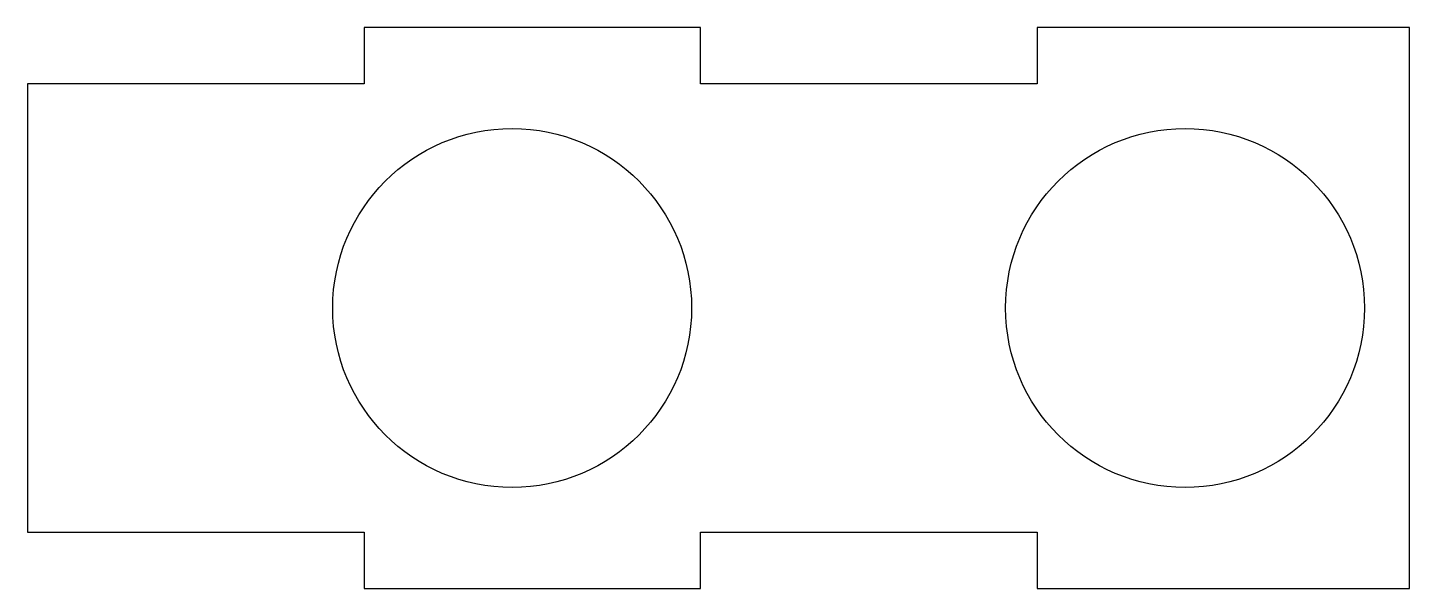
# Model space of a CAD drawing. Extents: x -6.1 to 55.5, y -12.5 to 12.5.
import ezdxf

# ---------------------------------------------------------------- set-up
doc = ezdxf.new("R2010")
doc.units = 0
doc.layers.get('0').update_dxf_attribs({"linetype": 'continuous'})

# ---------------------------------------------------------------- blocks, each defined once
blk = doc.blocks.new('SHAPE2DVIEW003')
at = {"color": 0}
for p, q in [((23.9, 12.5), (8.9, 12.5)), ((8.9, 12.5), (8.9, 10)), ((23.9, 10), (23.9, 12.5)), ((55.5, 12.5), (38.9, 12.5)), ((38.9, 12.5), (38.9, 10)), ((55.5, -12.5), (55.5, 12.5)), ((8.9, 10), (-6.1, 10)), ((-6.1, 10), (-6.1, -10)), ((38.9, 10), (23.9, 10)), ((-6.1, -10), (8.9, -10)), ((8.9, -10), (8.9, -12.5)), ((23.9, -12.5), (23.9, -10)), ((23.9, -10), (38.9, -10)), ((38.9, -10), (38.9, -12.5)), ((8.9, -12.5), (23.9, -12.5)), ((38.9, -12.5), (55.5, -12.5))]:
    blk.add_line(p, q, dxfattribs=at)
for centre in [(15.5, 0), (45.5, 0)]:
    blk.add_circle(centre, 8, dxfattribs=at)

msp = doc.modelspace()

# ---------------------------------------------------------------- block references
at = {"color": 0}
msp.add_blockref('SHAPE2DVIEW003', (0, 0), dxfattribs=at)

doc.saveas('drawing.dxf')
